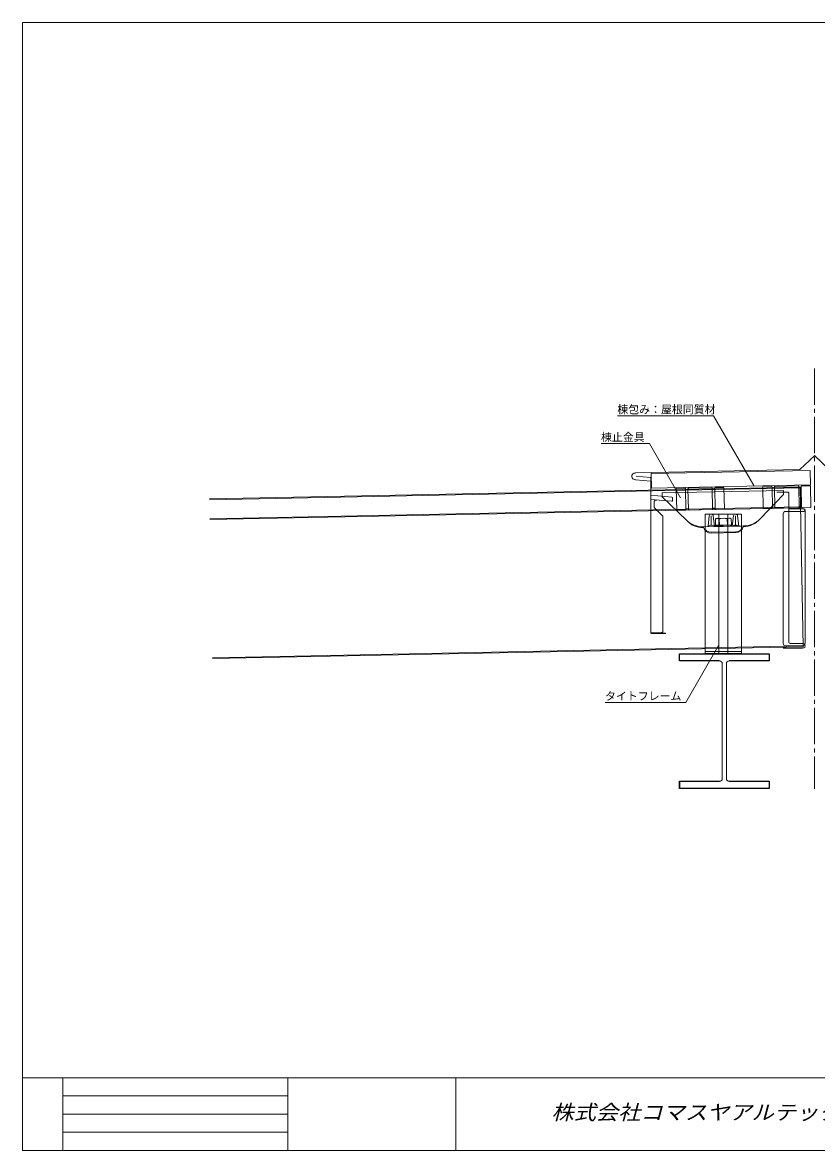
# Model space of a CAD drawing. Units: millimetres at full size, sheet at 1:5; details may follow other scales. Extents: x -3142 to 7368, y -2477 to 558.
# Drawn here: x 1163 to 2145, y -837 to 558 of the extents above; entities that cross this region are included whole.
import ezdxf
from ezdxf.enums import TextEntityAlignment as Align

# ---------------------------------------------------------------- set-up
doc = ezdxf.new("R2010")
doc.units = ezdxf.units.MM
doc.header["$LTSCALE"] = 5
doc.linetypes.add('CHAIN2', pattern=[12, 9, -1, 1, -1])
doc.layers.add('0-0_0', color=7, linetype='Continuous', lineweight=18)
doc.layers.add('0-3_LAYER003', color=5, linetype='Continuous', lineweight=18)
doc.layers.add('0-4_LAYER004', color=7, linetype='Continuous')
doc.styles.add('HG丸ｺﾞｼｯｸM-PRO', font='')
doc.styles.add('ＭＳ ゴシック', font='')
doc.styles.get('HG丸ｺﾞｼｯｸM-PRO').set_extended_font_data('HG丸ｺﾞｼｯｸM-PRO')
doc.styles.get('ＭＳ ゴシック').set_extended_font_data('MS Gothic')

# ---------------------------------------------------------------- blocks, each defined once
blk = doc.blocks.new('GROUP_4(1)')
at = {"layer": '0-3_LAYER003'}
blk.add_lwpolyline([(-229.95, 226.254), (-212.037, 226.612), (-211.137, 181.621), (-229.05, 181.263)], dxfattribs=at)
blk = doc.blocks.new('GROUP_5(1)')
at = {"layer": '0-3_LAYER003'}
blk.add_lwpolyline([(-291.537, 180.013), (-309.45, 179.655), (-310.35, 224.646), (-292.437, 225.004)], dxfattribs=at)
blk = doc.blocks.new('GROUP_9(1)')
at = {"layer": '0-4_LAYER004'}
blk.add_lwpolyline([(-118.627, -393.958), (-303.794, -393.958), (-303.794, -379.145), (-303.794, -393.958), (-303.794, -379.145), (-220.932, -379.145)], dxfattribs=at)
blk = doc.blocks.new('GROUP_10(1)')
at = {"layer": '0-4_LAYER004'}
blk.add_lwpolyline([(-220.932, -131.022), (-303.794, -131.022), (-303.794, -116.208), (-118.627, -116.208), (-118.627, -131.022), (-201.489, -131.022)], dxfattribs=at)
blk = doc.blocks.new('GROUP_11(1)')
at = {"layer": '0-4_LAYER004'}
blk.add_lwpolyline([(-201.489, -379.145), (-118.627, -379.145), (-118.627, -393.958)], dxfattribs=at)

msp = doc.modelspace()

# ---------------------------------------------------------------- linework, layer by layer
at = {"layer": '0-0_0', "color": 4, "linetype": 'CHAIN2'}
msp.add_line((2142.896, 130.464), (2142.896, -389.63), dxfattribs=at)
at = {"layer": '0-0_0', "color": 4}
for p, q in [((1898.931, 71.648), (2017.975, 71.648)), ((2017.975, 71.648), (2067.729, -14.528)), ((1878.757, 37.339), (1938.559, 37.339)), ((1977.221, -29.626), (1938.559, 37.339)), ((1983.682, -282.888), (2024.111, -212.469)), ((1883.709, -282.888), (1983.682, -282.888))]:
    msp.add_line(p, q, dxfattribs=at)
at = {"layer": '0-0_0', "color": 5}
for p, q in [((2124.879, 5.375), (2143.139, 22.837)), ((2160.912, 5.375), (2142.652, 22.837)), ((1921.571, 1.309), (2124.879, 5.375)), ((1940.365, -9.047), (1921.201, -7.272)), ((1922.365, -2.982), (1939.448, -4.406)), ((1940.365, -5.402), (1940.365, -196.482)), ((1940.365, -26.482), (1966.453, -28.764)), ((1954.327, -23.517), (2104.297, -20.517)), ((1983.338, -18.621), (1983.847, -44.065)), ((1984.101, -19.305), (1985.601, -19.275)), ((1986.846, -44.005), (1986.336, -18.51)), ((1987.071, -17.745), (2015.565, -17.176)), ((2016.332, -18.004), (2016.84, -43.405)), ((2017.095, -18.645), (2018.595, -18.615)), ((2019.839, -43.345), (2019.329, -17.85)), ((2104.397, -25.516), (2075.479, -55.615)), ((2090.442, -16.479), (2090.951, -41.923)), ((2091.206, -17.163), (2092.706, -17.133)), ((2093.95, -41.863), (2093.441, -16.368)), ((2094.175, -15.603), (2122.67, -15.033)), ((2110.147, -22.7), (2096.147, -22.7)), ((2111.147, -23.7), (2111.147, -46.423)), ((2123.436, -15.861), (2123.944, -41.263)), ((2124.199, -16.503), (2125.699, -16.473)), ((2126.944, -41.203), (2126.434, -15.708)), ((1940.365, -31.735), (1966.278, -34.002)), ((1944.365, -35.359), (1944.365, -40.239)), ((1967.365, -29.761), (1967.365, -33.006)), ((2093.186, -41.128), (2091.686, -41.158)), ((2126.179, -40.468), (2124.679, -40.498)), ((1955.365, -52.482), (1945.244, -42.361)), ((1955.365, -52.482), (1955.365, -194.482)), ((1986.081, -43.27), (1984.581, -43.3)), ((2016.105, -44.17), (1987.611, -44.74)), ((2052.668, -49.697), (2007.668, -49.697)), ((2007.668, -222.197), (2007.668, -49.697)), ((2011.168, -64.697), (2012.685, -51.902)), ((2015.168, -51.811), (2015.168, -63.287)), ((2019.074, -42.61), (2017.575, -42.64)), ((2019.168, -64.697), (2017.651, -51.902)), ((2022.61, -55.066), (2037.33, -54.771)), ((2024.668, -222.197), (2024.668, -49.697)), ((2035.668, -222.197), (2035.668, -49.697)), ((2039.803, -55.722), (2039.953, -63.221)), ((2041.168, -64.697), (2042.685, -51.902)), ((2045.168, -51.811), (2045.168, -63.287)), ((2049.168, -64.697), (2047.651, -51.902)), ((2052.668, -49.697), (2052.668, -219.697)), ((2123.21, -42.028), (2094.715, -42.598)), ((2104.147, -49.423), (2104.147, -209.7)), ((2129.647, -46.423), (2107.147, -46.423)), ((2129.647, -43.423), (2111.147, -43.423)), ((2111.147, -46.423), (2111.147, -208.2)), ((2131.147, -44.923), (2131.147, -209.7)), ((2005.177, -65.509), (2055.167, -64.509)), ((2007.677, -65.459), (2052.668, -64.559)), ((2012.932, -63.815), (2011.168, -64.697)), ((2017.404, -63.815), (2019.168, -64.697)), ((2019.152, -64.137), (2041.148, -63.697)), ((2019.168, -63.605), (2019.168, -64.605)), ((2019.172, -65.137), (2041.168, -64.697)), ((2020.177, -56.115), (2020.327, -63.613)), ((2020.327, -63.613), (2039.953, -63.221)), ((2025.084, -56.017), (2025.234, -63.515)), ((2034.897, -55.82), (2035.047, -63.319)), ((2041.168, -63.605), (2041.168, -64.605)), ((2042.932, -63.815), (2041.168, -64.697)), ((2047.404, -63.815), (2049.168, -64.697)), ((2015.315, -72.307), (2045.309, -71.707)), ((2015.335, -73.307), (2045.329, -72.707)), ((2052.668, -222.197), (2052.668, -89.697)), ((1940.365, -196.482), (1953.365, -196.482)), ((1941.365, -197.482), (1958.365, -197.482)), ((2052.668, -219.697), (2007.668, -219.697)), ((2052.668, -222.197), (2007.668, -222.197)), ((2128.147, -215.7), (2104.147, -215.7)), ((2128.147, -212.7), (2107.147, -212.7)), ((2128.147, -209.7), (2112.647, -209.7))]:
    msp.add_line(p, q, dxfattribs=at)
at = {"layer": '0-0_0', "color": 33}
for p, q in [((1940.838, 0.334), (2137.537, 4.268)), ((2137.537, 4.268), (2137.897, -13.729))]:
    msp.add_line(p, q, dxfattribs=at)
at = {"layer": '0-0_0'}
for p, q in [((1394.344, -30.998), (2124.939, -16.385)), ((1394.364, -31.997), (2124.959, -17.384)), ((2124.896, -16.466), (2125.339, -38.646)), ((1394.836, -55.625), (2125.387, -41.013)), ((2128.845, -213.891), (2125.339, -38.646)), ((1394.856, -56.625), (2125.407, -42.013)), ((1398.274, -227.503), (2128.825, -212.891)), ((1398.294, -228.503), (2128.845, -213.891)), ((2028.808, -376.992), (2028.808, -234.784)), ((2033.808, -234.784), (2033.808, -376.992)), ((1163.139, -746.85), (3123.139, -746.85)), ((1213.139, -746.85), (1213.139, -836.85)), ((1491.484, -746.85), (1491.484, -836.85)), ((1699.046, -746.85), (1699.046, -836.85)), ((1213.139, -769.35), (1491.484, -769.35)), ((1213.139, -791.85), (1491.484, -791.85)), ((1213.139, -814.35), (1491.484, -814.35)), ((3123.139, -836.85), (1163.139, -836.85))]:
    msp.add_line(p, q, dxfattribs=at)
msp.add_lwpolyline([(1163.139, -836.85), (1163.139, 558.15), (3123.139, 558.15)], dxfattribs=at)
at = {"layer": '0-0_0', "color": 33}
msp.add_lwpolyline([(1940.838, 0.334), (1941.198, -17.663), (2137.897, -13.729)], dxfattribs=at)
at = {"layer": '0-0_0', "color": 5}
for points in [[(1954.327, -23.517), (2104.297, -20.517), (2104.397, -25.516)], [(1954.327, -23.517), (1954.427, -28.516), (1984.526, -57.435)], [(1940.499, -196.982), (1958.365, -196.982), (1958.365, -197.482)]]:
    msp.add_lwpolyline(points, dxfattribs=at)
for centre, radius, start, end in [((1920.824, -3.089), 4.1, 79.50505, 274.29162), ((1939.365, -5.402), 1, 0.0171, 85.25337), ((1982.587, -18.585), 0.75, 1.1458, 91.14589), ((1984.086, -18.555), 0.75, 181.1458, 271.14589), ((1985.586, -18.525), 0.75, 271.1458, 1.14589), ((1987.086, -18.495), 0.75, 91.1458, 181.14589), ((2015.58, -17.925), 0.75, 1.1458, 91.14589), ((2017.08, -17.895), 0.75, 181.1458, 271.14589), ((2018.58, -17.865), 0.75, 271.1458, 1.14589), ((2020.079, -17.835), 0.75, 91.1458, 181.14589), ((2089.691, -16.443), 0.75, 1.1458, 91.14589), ((2091.191, -16.413), 0.75, 181.1458, 271.14589), ((2092.691, -16.383), 0.75, 271.1458, 1.14589), ((2094.19, -16.353), 0.75, 91.1458, 181.14589), ((2110.147, -23.7), 1, 359.99996, 90.00004), ((2122.685, -15.783), 0.75, 1.1458, 91.14589), ((2124.184, -15.753), 0.75, 181.1458, 271.14589), ((2125.684, -15.723), 0.75, 271.1458, 1.14589), ((2127.184, -15.693), 0.75, 91.1458, 181.14589), ((1947.365, -35.359), 3.001, 84.99926, 179.99935), ((1947.366, -40.239), 3.001, 180.00093, 225.00085), ((1966.365, -33.006), 1, 264.99846, 359.99855), ((1966.365, -29.76), 1, 359.95051, 84.95056), ((2091.701, -41.908), 0.75, 91.1458, 181.14589), ((2093.201, -41.878), 0.75, 1.1458, 91.14589), ((2123.195, -41.278), 0.75, 271.1458, 1.14589), ((2124.694, -41.248), 0.75, 91.1458, 181.14589), ((2126.194, -41.218), 0.75, 1.1458, 91.14589), ((2127.694, -41.188), 0.75, 181.1458, 271.14589), ((1983.097, -44.08), 0.75, 271.1458, 1.14589), ((1984.596, -44.05), 0.75, 91.1458, 181.14589), ((1986.096, -44.02), 0.75, 1.1458, 91.14589), ((1987.596, -43.99), 0.75, 181.1458, 271.14589), ((2015.168, -52.197), 2.5, 6.76359, 173.23641), ((2016.09, -43.42), 0.75, 271.1458, 1.14589), ((2017.59, -43.39), 0.75, 91.1458, 181.14589), ((2019.089, -43.36), 0.75, 1.1458, 91.14589), ((2020.589, -43.33), 0.75, 181.1458, 271.14589), ((2022.681, -58.576), 3.51, 46.80012, 135.49183), ((2030.221, -67.458), 12.542, 68.11095, 114.18101), ((2037.4, -58.281), 3.51, 46.80012, 135.49183), ((2045.168, -52.197), 2.5, 6.76358, 173.23641), ((2054.65, -38.65), 26.864, 270.55217, 320.837), ((2054.588, -35.544), 28.971, 271.14598, 316.14598), ((2090.201, -41.938), 0.75, 271.1458, 1.14589), ((2094.7, -41.848), 0.75, 181.1458, 271.14589), ((2107.147, -49.423), 3, 89.99996, 180.00004), ((2129.647, -44.923), 1.5, 359.99996, 90.00004), ((2129.647, -44.923), 1.5, 269.99996, 360), ((2004.598, -36.544), 28.971, 226.14598, 271.14598), ((2004.66, -39.65), 26.864, 221.45496, 271.14598), ((2015.102, -61.666), 10.643, 201.16194, 271.14597), ((2015.13, -63.059), 10.25, 193.82636, 271.14598), ((2015.168, -68.287), 5, 63.43495, 116.56505), ((2045.168, -68.287), 5, 63.43495, 116.56505), ((2045.096, -61.066), 10.643, 271.14598, 341.13002), ((2045.124, -62.459), 10.25, 271.14598, 348.46559), ((1953.365, -194.482), 2, 269.99996, 360), ((1941.365, -196.482), 1, 180, 270.00004), ((2112.647, -208.2), 1.5, 180, 270.00004), ((2107.147, -209.7), 3, 180, 270.00004), ((2128.147, -209.7), 3, 269.99996, 360), ((2128.147, -212.7), 3, 29.99929, 89.99925), ((2128.147, -212.7), 3, 270.00075, 30.0007)]:
    msp.add_arc(centre, radius, start, end, dxfattribs=at)
at = {"layer": '0-0_0'}
for centre, start, end in [((2025.475, -234.784), 359.99996, 90.00004), ((2037.141, -234.784), 89.99996, 180.00004), ((2025.475, -376.992), 269.99996, 360), ((2037.141, -376.992), 180, 270.00004)]:
    msp.add_arc(centre, 3.333, start, end, dxfattribs=at)

# ---------------------------------------------------------------- block references
at = {"layer": '0-0_0', "xscale": 0.6, "yscale": 0.6}
for name, p in [('GROUP_5(1)', (2158.034, -152.838)), ('GROUP_4(1)', (2158.034, -152.838)), ('GROUP_5(1)', (2265.139, -150.696)), ('GROUP_4(1)', (2265.139, -150.696)), ('GROUP_10(1)', (2158.034, -152.838)), ('GROUP_9(1)', (2158.034, -152.838)), ('GROUP_11(1)', (2158.034, -152.838))]:
    msp.add_blockref(name, p, dxfattribs=at)

# ---------------------------------------------------------------- texts
at = {"layer": '0-0_0', "style": 'ＭＳ ゴシック'}
for s, p in [('棟包み：屋根同質材', (1898.931, 71.648)), ('棟止金具', (1878.757, 37.339)), ('タイトフレーム', (1883.709, -282.888))]:
    msp.add_text(s, height=9.897, dxfattribs=at).set_placement(p, align=Align.BOTTOM_LEFT)
at = {"layer": '0-0_0', "color": 3, "style": 'HG丸ｺﾞｼｯｸM-PRO', "oblique": 15, "width": 1.1}
msp.add_text('株式会社コマスヤアルテック', height=18.33, dxfattribs=at).set_placement((1817.483, -804.35), align=Align.BOTTOM_LEFT)

doc.saveas('drawing.dxf')
